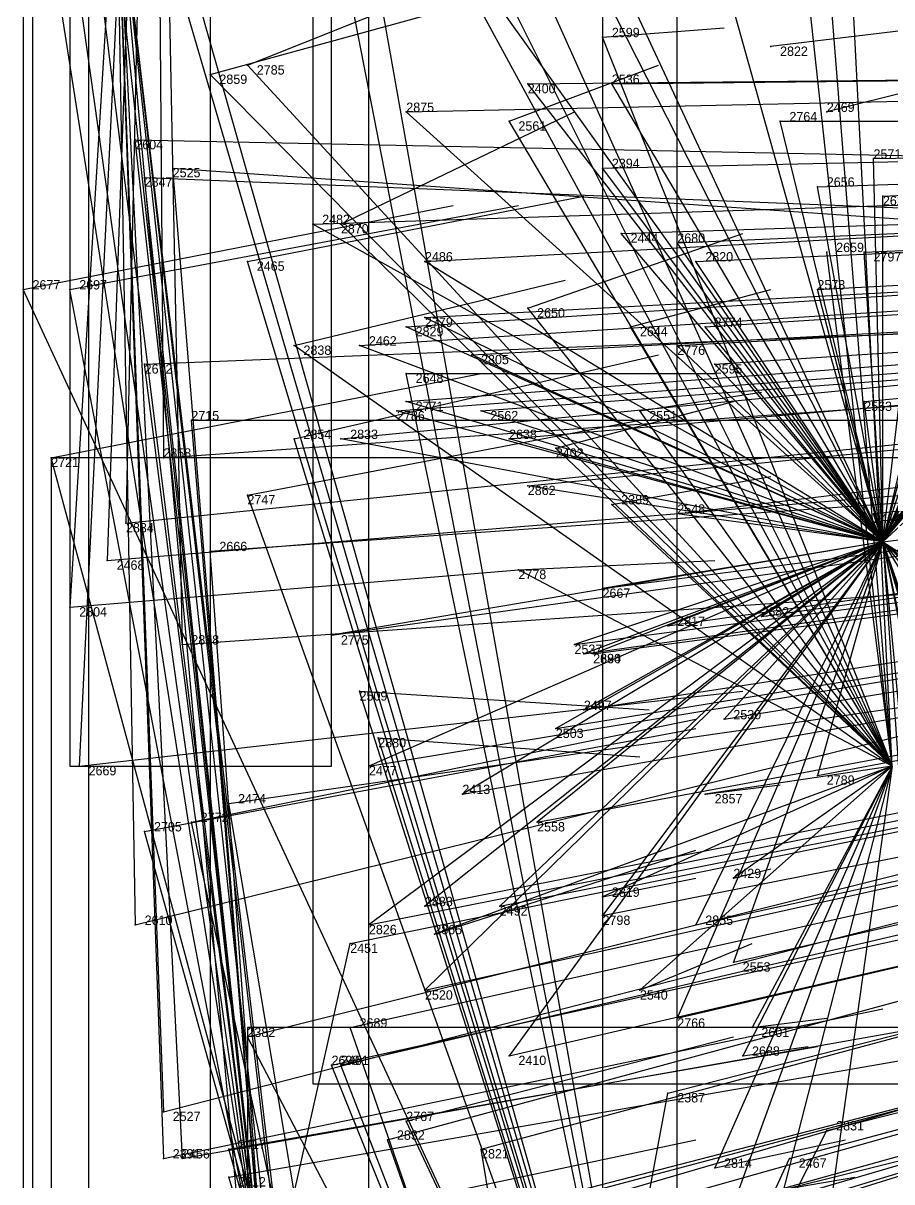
# Model space of a CAD drawing. Extents: x -0.5 to 0.59, y -0.5 to 0.59.
# Drawn here: x -0.499 to -0.406, y -0.1195 to 0.0045 of the extents above; entities that cross this region are included whole.
import ezdxf

# ---------------------------------------------------------------- set-up
doc = ezdxf.new("R2010")
doc.units = 0
for name, color, linetype in [('Clients', 3, 'CONTINUOUS'), ('Facilities', 3, 'CONTINUOUS'), ('Facilities_lines', 3, 'CONTINUOUS'), ('Min_max_boxes', 1, 'CONTINUOUS'), ('Normals', 1, 'CONTINUOUS'), ('Source_points', 5, 'CONTINUOUS'), ('Text', 3, 'CONTINUOUS')]:
    doc.layers.add(name, color=color, linetype=linetype)

msp = doc.modelspace()

# ---------------------------------------------------------------- linework, layer by layer
at = {"layer": 'Clients', "color": 5}
for p in [(-0.437, 0.003, -1.25), (-0.419, 0.002, -1.25), (-0.475, 0, -1.25), (-0.479, -0.001, -1.25), (-0.445, -0.002, -1.113), (-0.436, -0.002, -1.09), (-0.458, -0.005, -1.145), (-0.447, -0.006, -1.25), (-0.418, -0.006, -1.044), (-0.413, -0.005, -1.25), (-0.487, -0.008, -1.218), (-0.483, -0.011, -1.208), (-0.437, -0.011, -1.092), (-0.408, -0.01, -1.021), (-0.486, -0.012, -1.216), (-0.414, -0.013, -1.034), (-0.407, -0.014, -1.018), (-0.468, -0.017, -1.171), (-0.465, -0.017, -1.25), (-0.435, -0.018, -1.088), (-0.429, -0.019, -1.074), (-0.475, -0.021, -1.25), (-0.456, -0.021, -1.142), (-0.427, -0.021, -1.068), (-0.413, -0.02, -1.25), (-0.409, -0.02, -1.024), (-0.499, -0.024, -1.248), (-0.494, -0.024, -1.236), (-0.414, -0.024, -1.037), (-0.445, -0.026, -1.25), (-0.456, -0.027, -1.143), (-0.458, -0.028, -1.147), (-0.434, -0.028, -1.25), (-0.426, -0.028, -1.067), (-0.47, -0.03, -1.25), (-0.463, -0.03, -1.159), (-0.451, -0.031, -1.13), (-0.429, -0.03, -1.075), (-0.486, -0.032, -1.218), (-0.425, -0.032, -1.067), (-0.458, -0.033, -1.25), (-0.459, -0.037, -1.151), (-0.458, -0.036, -1.148), (-0.45, -0.037, -1.128), (-0.433, -0.037, -1.25), (-0.409, -0.036, -1.027), (-0.481, -0.038, -1.207), (-0.47, -0.04, -1.25), (-0.465, -0.04, -1.166), (-0.447, -0.04, -1.123), (-0.496, -0.042, -1.245), (-0.484, -0.042, -1.216), (-0.442, -0.041, -1.25), (-0.445, -0.045, -1.118), (-0.475, -0.046, -1.25), (-0.436, -0.047, -1.25), (-0.429, -0.048, -1.08), (-0.408, -0.048, -1.028), (-0.488, -0.049, -1.227), (-0.479, -0.052, -1.204), (-0.49, -0.053, -1.232), (-0.446, -0.054, -1.25), (-0.437, -0.056, -1.102), (-0.494, -0.058, -1.243), (-0.42, -0.059, -1.061), (-0.43, -0.06, -1.085), (-0.482, -0.062, -1.214), (-0.466, -0.061, -1.174), (-0.44, -0.062, -1.111), (-0.439, -0.063, -1.108), (-0.438, -0.063, -1.107), (-0.463, -0.067, -1.25), (-0.439, -0.069, -1.112), (-0.424, -0.07, -1.074), (-0.442, -0.071, -1.119), (-0.461, -0.072, -1.25), (-0.493, -0.075, -1.246), (-0.462, -0.075, -1.171), (-0.414, -0.076, -1.052), (-0.452, -0.078, -1.147), (-0.426, -0.078, -1.25), (-0.477, -0.079, -1.208), (-0.481, -0.081, -1.25), (-0.444, -0.081, -1.129), (-0.486, -0.082, -1.25), (-0.423, -0.087, -1.25), (-0.437, -0.089, -1.25), (-0.456, -0.09, -1.163), (-0.448, -0.09, -1.143), (-0.437, -0.091, -1.117), (-0.487, -0.092, -1.239), (-0.462, -0.092, -1.178), (-0.455, -0.093, -1.25), (-0.427, -0.092, -1.091), (-0.464, -0.094, -1.184), (-0.423, -0.096, -1.083), (-0.456, -0.099, -1.167), (-0.433, -0.099, -1.25), (-0.429, -0.102, -1.103), (-0.475, -0.104, -1.216), (-0.464, -0.103, -1.187), (-0.421, -0.103, -1.25), (-0.447, -0.106, -1.147), (-0.422, -0.106, -1.25), (-0.466, -0.107, -1.195), (-0.465, -0.107, -1.193), (-0.43, -0.11, -1.11), (-0.484, -0.112, -1.242), (-0.458, -0.113, -1.25), (-0.413, -0.114, -1.07), (-0.46, -0.115, -1.184), (-0.477, -0.116, -1.25), (-0.45, -0.116, -1.162), (-0.484, -0.117, -1.25), (-0.482, -0.117, -1.241), (-0.417, -0.117, -1.082), (-0.477, -0.119, -1.229), (-0.425, -0.118, -1.25)]:
    msp.add_point(p, dxfattribs=at)
at = {"layer": 'Facilities', "color": 3}
msp.add_point((-0.407, -0.051, -1.025), dxfattribs=at)
at = {"layer": 'Facilities_lines', "color": 3}
for p, q in [((-0.406, -0.075, -1.25), (-0.417, 0.139, -1.25)), ((-0.406, -0.075, -1.25), (-0.423, 0.138, -1.25)), ((-0.406, -0.075, -1.25), (-0.429, 0.137, -1.25)), ((-0.485, 0.089, -1.233), (-0.494, -0.058, -1.243)), ((-0.485, 0.089, -1.233), (-0.493, -0.075, -1.246)), ((-0.485, 0.089, -1.233), (-0.49, -0.053, -1.232)), ((-0.485, 0.089, -1.233), (-0.488, -0.049, -1.227)), ((-0.485, 0.089, -1.233), (-0.482, -0.062, -1.214)), ((-0.485, 0.089, -1.233), (-0.484, -0.042, -1.216)), ((-0.473, -0.134, -1.229), (-0.498, 0.043, -1.25)), ((-0.473, -0.134, -1.229), (-0.495, 0.043, -1.243)), ((-0.473, -0.134, -1.229), (-0.492, 0.041, -1.235)), ((-0.428, -0.177, -1.25), (-0.465, 0.031, -1.25)), ((-0.428, -0.177, -1.25), (-0.467, 0.023, -1.25)), ((-0.489, 0.021, -1.25), (-0.466, -0.174, -1.25)), ((-0.489, 0.021, -1.25), (-0.466, -0.177, -1.25)), ((-0.489, 0.021, -1.25), (-0.487, -0.092, -1.239)), ((-0.489, 0.021, -1.25), (-0.469, -0.162, -1.25)), ((-0.489, 0.021, -1.25), (-0.482, -0.117, -1.241)), ((-0.489, 0.021, -1.25), (-0.484, -0.117, -1.25)), ((-0.489, 0.021, -1.25), (-0.484, -0.112, -1.242)), ((-0.489, 0.021, -1.25), (-0.475, -0.134, -1.233)), ((-0.406, -0.075, -1.25), (-0.455, 0.015, -1.25)), ((-0.406, -0.075, -1.25), (-0.451, 0.015, -1.25)), ((-0.406, -0.075, -1.25), (-0.446, 0.014, -1.25)), ((-0.473, -0.134, -1.229), (-0.496, 0.013, -1.25)), ((-0.428, -0.177, -1.25), (-0.483, 0.011, -1.25)), ((-0.353, 0.01, -1.25), (-0.419, 0.002, -1.25)), ((-0.353, 0.01, -1.25), (-0.413, -0.005, -1.25)), ((-0.407, -0.051, -1.025), (-0.45, 0.009, -1.124)), ((-0.407, -0.051, -1.025), (-0.437, 0.008, -1.093)), ((-0.407, -0.051, -1.025), (-0.434, 0.007, -1.086)), ((-0.428, -0.177, -1.25), (-0.48, 0.006, -1.25)), ((-0.407, -0.051, -1.025), (-0.423, 0.006, -1.057)), ((-0.407, -0.051, -1.025), (-0.36, 0.005, -0.9)), ((-0.406, -0.075, -1.25), (-0.437, 0.003, -1.25)), ((-0.406, -0.075, -1.25), (-0.475, 0, -1.25)), ((-0.407, -0.051, -1.025), (-0.383, 0.001, -0.959)), ((-0.407, -0.051, -1.025), (-0.352, 0, -0.881)), ((-0.406, -0.075, -1.25), (-0.479, -0.001, -1.25)), ((-0.407, -0.051, -1.025), (-0.445, -0.002, -1.113)), ((-0.407, -0.051, -1.025), (-0.436, -0.002, -1.09)), ((-0.407, -0.051, -1.025), (-0.391, -0.002, -0.977)), ((-0.407, -0.051, -1.025), (-0.371, -0.003, -0.928)), ((-0.407, -0.051, -1.025), (-0.396, -0.004, -0.991)), ((-0.407, -0.051, -1.025), (-0.458, -0.005, -1.145)), ((-0.406, -0.075, -1.25), (-0.447, -0.006, -1.25)), ((-0.407, -0.051, -1.025), (-0.418, -0.006, -1.044)), ((-0.407, -0.051, -1.025), (-0.377, -0.007, -0.943)), ((-0.473, -0.134, -1.229), (-0.487, -0.008, -1.218)), ((-0.473, -0.134, -1.229), (-0.483, -0.011, -1.208)), ((-0.407, -0.051, -1.025), (-0.437, -0.011, -1.092)), ((-0.407, -0.051, -1.025), (-0.408, -0.01, -1.021)), ((-0.407, -0.051, -1.025), (-0.374, -0.01, -0.936)), ((-0.473, -0.134, -1.229), (-0.486, -0.012, -1.216)), ((-0.407, -0.051, -1.025), (-0.376, -0.012, -0.94)), ((-0.407, -0.051, -1.025), (-0.414, -0.013, -1.034)), ((-0.407, -0.051, -1.025), (-0.397, -0.013, -0.992)), ((-0.407, -0.051, -1.025), (-0.407, -0.014, -1.018)), ((-0.407, -0.051, -1.025), (-0.384, -0.015, -0.961)), ((-0.407, -0.051, -1.025), (-0.389, -0.015, -0.973)), ((-0.407, -0.051, -1.025), (-0.468, -0.017, -1.171)), ((-0.406, -0.075, -1.25), (-0.465, -0.017, -1.25)), ((-0.407, -0.051, -1.025), (-0.403, -0.017, -1.008)), ((-0.407, -0.051, -1.025), (-0.435, -0.018, -1.088)), ((-0.407, -0.051, -1.025), (-0.429, -0.019, -1.074)), ((-0.428, -0.177, -1.25), (-0.475, -0.021, -1.25)), ((-0.407, -0.051, -1.025), (-0.456, -0.021, -1.142)), ((-0.407, -0.051, -1.025), (-0.427, -0.021, -1.068)), ((-0.406, -0.075, -1.25), (-0.413, -0.02, -1.25)), ((-0.407, -0.051, -1.025), (-0.409, -0.02, -1.024)), ((-0.407, -0.051, -1.025), (-0.395, -0.023, -0.99)), ((-0.428, -0.177, -1.25), (-0.499, -0.024, -1.248)), ((-0.473, -0.134, -1.229), (-0.494, -0.024, -1.236)), ((-0.407, -0.051, -1.025), (-0.414, -0.024, -1.037)), ((-0.406, -0.075, -1.25), (-0.445, -0.026, -1.25)), ((-0.407, -0.051, -1.025), (-0.456, -0.027, -1.143)), ((-0.407, -0.051, -1.025), (-0.458, -0.028, -1.147)), ((-0.406, -0.075, -1.25), (-0.434, -0.028, -1.25)), ((-0.407, -0.051, -1.025), (-0.426, -0.028, -1.067)), ((-0.407, -0.051, -1.025), (-0.392, -0.028, -0.982)), ((-0.406, -0.075, -1.25), (-0.47, -0.03, -1.25)), ((-0.407, -0.051, -1.025), (-0.463, -0.03, -1.159)), ((-0.407, -0.051, -1.025), (-0.451, -0.031, -1.13)), ((-0.407, -0.051, -1.025), (-0.429, -0.03, -1.075)), ((-0.407, -0.051, -1.025), (-0.396, -0.03, -0.992)), ((-0.473, -0.134, -1.229), (-0.486, -0.032, -1.218)), ((-0.407, -0.051, -1.025), (-0.425, -0.032, -1.067)), ((-0.428, -0.177, -1.25), (-0.458, -0.033, -1.25)), ((-0.407, -0.051, -1.025), (-0.459, -0.037, -1.151)), ((-0.407, -0.051, -1.025), (-0.458, -0.036, -1.148)), ((-0.407, -0.051, -1.025), (-0.45, -0.037, -1.128)), ((-0.406, -0.075, -1.25), (-0.433, -0.037, -1.25)), ((-0.407, -0.051, -1.025), (-0.409, -0.036, -1.027)), ((-0.473, -0.134, -1.229), (-0.481, -0.038, -1.207)), ((-0.428, -0.177, -1.25), (-0.47, -0.04, -1.25)), ((-0.407, -0.051, -1.025), (-0.465, -0.04, -1.166)), ((-0.407, -0.051, -1.025), (-0.447, -0.04, -1.123)), ((-0.462, -0.168, -1.229), (-0.496, -0.042, -1.245)), ((-0.406, -0.075, -1.25), (-0.442, -0.041, -1.25)), ((-0.407, -0.051, -1.025), (-0.445, -0.045, -1.118)), ((-0.428, -0.177, -1.25), (-0.475, -0.046, -1.25)), ((-0.406, -0.075, -1.25), (-0.436, -0.047, -1.25)), ((-0.407, -0.051, -1.025), (-0.429, -0.048, -1.08)), ((-0.407, -0.051, -1.025), (-0.408, -0.048, -1.028)), ((-0.473, -0.134, -1.229), (-0.479, -0.052, -1.204)), ((-0.407, -0.051, -1.025), (-0.466, -0.061, -1.174)), ((-0.407, -0.051, -1.025), (-0.462, -0.075, -1.171)), ((-0.407, -0.051, -1.025), (-0.462, -0.092, -1.178)), ((-0.407, -0.051, -1.025), (-0.456, -0.099, -1.167)), ((-0.407, -0.051, -1.025), (-0.456, -0.09, -1.163)), ((-0.407, -0.051, -1.025), (-0.452, -0.078, -1.147)), ((-0.407, -0.051, -1.025), (-0.448, -0.09, -1.143)), ((-0.407, -0.051, -1.025), (-0.447, -0.106, -1.147)), ((-0.407, -0.051, -1.025), (-0.444, -0.081, -1.129)), ((-0.407, -0.051, -1.025), (-0.442, -0.071, -1.119)), ((-0.407, -0.051, -1.025), (-0.44, -0.062, -1.111)), ((-0.407, -0.051, -1.025), (-0.439, -0.069, -1.112)), ((-0.407, -0.051, -1.025), (-0.439, -0.063, -1.108)), ((-0.407, -0.051, -1.025), (-0.438, -0.063, -1.107)), ((-0.407, -0.051, -1.025), (-0.437, -0.056, -1.102)), ((-0.407, -0.051, -1.025), (-0.437, -0.091, -1.117)), ((-0.407, -0.051, -1.025), (-0.43, -0.06, -1.085)), ((-0.407, -0.051, -1.025), (-0.429, -0.102, -1.103)), ((-0.407, -0.051, -1.025), (-0.427, -0.092, -1.091)), ((-0.407, -0.051, -1.025), (-0.424, -0.07, -1.074)), ((-0.407, -0.051, -1.025), (-0.423, -0.096, -1.083)), ((-0.407, -0.051, -1.025), (-0.42, -0.059, -1.061)), ((-0.407, -0.051, -1.025), (-0.414, -0.076, -1.052)), ((-0.407, -0.051, -1.025), (-0.403, -0.109, -1.045)), ((-0.407, -0.051, -1.025), (-0.398, -0.093, -1.021)), ((-0.407, -0.051, -1.025), (-0.366, -0.089, -0.941)), ((-0.407, -0.051, -1.025), (-0.376, -0.071, -0.958)), ((-0.407, -0.051, -1.025), (-0.385, -0.087, -0.986)), ((-0.407, -0.051, -1.025), (-0.4, -0.073, -1.016)), ((-0.407, -0.051, -1.025), (-0.397, -0.099, -1.023)), ((-0.407, -0.051, -1.025), (-0.397, -0.08, -1.011)), ((-0.407, -0.051, -1.025), (-0.394, -0.096, -1.013)), ((-0.407, -0.051, -1.025), (-0.39, -0.072, -0.991)), ((-0.407, -0.051, -1.025), (-0.402, -0.104, -1.037)), ((-0.407, -0.051, -1.025), (-0.37, -0.086, -0.948)), ((-0.407, -0.051, -1.025), (-0.402, -0.076, -1.023)), ((-0.407, -0.051, -1.025), (-0.387, -0.067, -0.982)), ((-0.406, -0.075, -1.25), (-0.446, -0.054, -1.25)), ((-0.428, -0.177, -1.25), (-0.463, -0.067, -1.25)), ((-0.428, -0.177, -1.25), (-0.461, -0.072, -1.25)), ((-0.406, -0.075, -1.25), (-0.455, -0.093, -1.25)), ((-0.406, -0.075, -1.25), (-0.437, -0.089, -1.25)), ((-0.406, -0.075, -1.25), (-0.433, -0.099, -1.25)), ((-0.406, -0.075, -1.25), (-0.431, -0.144, -1.25)), ((-0.406, -0.075, -1.25), (-0.426, -0.078, -1.25)), ((-0.406, -0.075, -1.25), (-0.425, -0.149, -1.25)), ((-0.406, -0.075, -1.25), (-0.425, -0.118, -1.25)), ((-0.406, -0.075, -1.25), (-0.423, -0.087, -1.25)), ((-0.406, -0.075, -1.25), (-0.422, -0.106, -1.25)), ((-0.406, -0.075, -1.25), (-0.421, -0.103, -1.25)), ((-0.406, -0.075, -1.25), (-0.415, -0.139, -1.25)), ((-0.462, -0.168, -1.229), (-0.477, -0.079, -1.208)), ((-0.462, -0.168, -1.229), (-0.481, -0.081, -1.25)), ((-0.462, -0.168, -1.229), (-0.486, -0.082, -1.25)), ((-0.473, -0.134, -1.229), (-0.464, -0.094, -1.184)), ((-0.441, -0.169, -1.18), (-0.475, -0.104, -1.216)), ((-0.441, -0.169, -1.18), (-0.464, -0.103, -1.187)), ((-0.441, -0.169, -1.18), (-0.466, -0.107, -1.195)), ((-0.441, -0.169, -1.18), (-0.465, -0.107, -1.193)), ((-0.441, -0.169, -1.18), (-0.43, -0.11, -1.11)), ((-0.428, -0.177, -1.25), (-0.458, -0.113, -1.25)), ((-0.441, -0.169, -1.18), (-0.413, -0.114, -1.07)), ((-0.441, -0.169, -1.18), (-0.46, -0.115, -1.184)), ((-0.462, -0.168, -1.229), (-0.477, -0.116, -1.25)), ((-0.441, -0.169, -1.18), (-0.45, -0.116, -1.162)), ((-0.441, -0.169, -1.18), (-0.417, -0.117, -1.082)), ((-0.462, -0.168, -1.229), (-0.477, -0.119, -1.229))]:
    msp.add_line(p, q, dxfattribs=at)
at = {"layer": 'Min_max_boxes', "color": 1}
for p, q in [((-0.492, 0.183, -1.25), (-0.492, -0.177, -1.25)), ((-0.492, 0.183, -1.228), (-0.492, -0.177, -1.228)), ((-0.462, -0.177, -1.25), (-0.462, 0.183, -1.25)), ((-0.462, -0.177, -1.228), (-0.462, 0.183, -1.228)), ((-0.479, 0.139, -1.25), (-0.479, -0.196, -1.25)), ((-0.479, 0.139, -1.25), (-0.479, -0.196, -1.25)), ((-0.494, 0.137, -1.25), (-0.494, -0.075, -1.25)), ((-0.494, 0.137, -1.178), (-0.494, -0.075, -1.178)), ((-0.466, -0.075, -1.25), (-0.466, 0.137, -1.25)), ((-0.466, -0.075, -1.178), (-0.466, 0.137, -1.178)), ((-0.437, 0.096, -1.25), (-0.437, -0.188, -1.25)), ((-0.437, 0.096, -1.25), (-0.437, -0.188, -1.25)), ((-0.498, 0.043, -1.25), (-0.498, -0.243, -1.25)), ((-0.498, 0.043, -1.184), (-0.498, -0.243, -1.184)), ((-0.429, -0.243, -1.25), (-0.429, 0.043, -1.25)), ((-0.429, -0.243, -1.184), (-0.429, 0.043, -1.184)), ((-0.499, 0.031, -1.25), (-0.499, -0.3, -1.25)), ((-0.499, 0.031, -1.237), (-0.499, -0.3, -1.237)), ((-0.468, 0.009, -1.178), (-0.468, -0.109, -1.178)), ((-0.468, 0.009, -0.881), (-0.468, -0.109, -0.881)), ((-0.396, -0.042, -1.25), (-0.496, -0.042, -1.25)), ((-0.496, -0.042, -1.25), (-0.496, -0.298, -1.25)), ((-0.396, -0.042, -1.199), (-0.496, -0.042, -1.199)), ((-0.496, -0.042, -1.199), (-0.496, -0.298, -1.199)), ((-0.496, -0.042, -1.25), (-0.496, -0.042, -1.199)), ((-0.494, -0.075, -1.25), (-0.466, -0.075, -1.25)), ((-0.494, -0.075, -1.178), (-0.466, -0.075, -1.178)), ((-0.494, -0.075, -1.25), (-0.494, -0.075, -1.178)), ((-0.466, -0.075, -1.25), (-0.466, -0.075, -1.178)), ((-0.377, -0.103, -1.219), (-0.475, -0.103, -1.219)), ((-0.475, -0.103, -1.219), (-0.475, -0.227, -1.219)), ((-0.377, -0.103, -1.018), (-0.475, -0.103, -1.018)), ((-0.475, -0.103, -1.018), (-0.475, -0.227, -1.018)), ((-0.475, -0.103, -1.219), (-0.475, -0.103, -1.018)), ((-0.468, -0.109, -1.178), (-0.352, -0.109, -1.178)), ((-0.468, -0.109, -0.881), (-0.352, -0.109, -0.881)), ((-0.468, -0.109, -1.178), (-0.468, -0.109, -0.881))]:
    msp.add_line(p, q, dxfattribs=at)
at = {"layer": 'Normals', "color": 1}
for p, q in [((-0.475, 0, -1.25), (-0.45, 0.01, -1.154)), ((-0.479, -0.001, -1.25), (-0.45, 0.007, -1.155)), ((-0.437, 0.003, -1.25), (-0.424, 0.004, -1.151)), ((-0.419, 0.002, -1.25), (-0.419, 0.002, -1.15)), ((-0.447, -0.006, -1.25), (-0.431, 0, -1.151)), ((-0.445, -0.002, -1.113), (-0.352, -0.001, -1.15)), ((-0.436, -0.002, -1.09), (-0.343, -0.001, -1.127)), ((-0.458, -0.005, -1.145), (-0.365, -0.003, -1.183)), ((-0.465, -0.017, -1.25), (-0.44, -0.005, -1.154)), ((-0.418, -0.006, -1.044), (-0.325, -0.006, -1.081)), ((-0.413, -0.005, -1.25), (-0.413, -0.005, -1.15)), ((-0.487, -0.008, -1.218), (-0.388, -0.01, -1.204)), ((-0.408, -0.01, -1.021), (-0.315, -0.008, -1.058)), ((-0.437, -0.011, -1.092), (-0.344, -0.009, -1.129)), ((-0.483, -0.011, -1.208), (-0.383, -0.018, -1.208)), ((-0.414, -0.013, -1.034), (-0.321, -0.01, -1.071)), ((-0.407, -0.014, -1.018), (-0.314, -0.01, -1.055)), ((-0.486, -0.012, -1.216), (-0.387, -0.016, -1.206)), ((-0.475, -0.021, -1.25), (-0.439, -0.014, -1.157)), ((-0.468, -0.017, -1.171), (-0.375, -0.014, -1.208)), ((-0.499, -0.024, -1.248), (-0.453, -0.015, -1.159)), ((-0.494, -0.024, -1.236), (-0.446, -0.015, -1.149)), ((-0.456, -0.021, -1.142), (-0.363, -0.016, -1.179)), ((-0.435, -0.018, -1.088), (-0.342, -0.015, -1.125)), ((-0.429, -0.019, -1.074), (-0.336, -0.015, -1.111)), ((-0.409, -0.02, -1.024), (-0.316, -0.016, -1.061)), ((-0.427, -0.021, -1.068), (-0.334, -0.017, -1.105)), ((-0.445, -0.026, -1.25), (-0.422, -0.018, -1.153)), ((-0.414, -0.024, -1.037), (-0.321, -0.019, -1.074)), ((-0.413, -0.02, -1.25), (-0.413, -0.02, -1.15)), ((-0.458, -0.028, -1.147), (-0.365, -0.022, -1.184)), ((-0.456, -0.027, -1.143), (-0.364, -0.022, -1.18)), ((-0.426, -0.028, -1.067), (-0.333, -0.022, -1.104)), ((-0.47, -0.03, -1.25), (-0.441, -0.023, -1.155)), ((-0.463, -0.03, -1.159), (-0.37, -0.024, -1.196)), ((-0.434, -0.028, -1.25), (-0.419, -0.024, -1.151)), ((-0.451, -0.031, -1.13), (-0.358, -0.026, -1.166)), ((-0.429, -0.03, -1.075), (-0.336, -0.025, -1.112)), ((-0.425, -0.032, -1.067), (-0.333, -0.026, -1.104)), ((-0.409, -0.036, -1.027), (-0.317, -0.027, -1.064)), ((-0.486, -0.032, -1.218), (-0.387, -0.028, -1.209)), ((-0.458, -0.036, -1.148), (-0.365, -0.029, -1.185)), ((-0.47, -0.04, -1.25), (-0.431, -0.031, -1.158)), ((-0.465, -0.04, -1.166), (-0.372, -0.031, -1.203)), ((-0.459, -0.037, -1.151), (-0.367, -0.03, -1.189)), ((-0.45, -0.037, -1.128), (-0.357, -0.03, -1.164)), ((-0.447, -0.04, -1.123), (-0.355, -0.032, -1.16)), ((-0.496, -0.042, -1.245), (-0.45, -0.033, -1.157)), ((-0.458, -0.033, -1.25), (-0.425, -0.033, -1.155)), ((-0.484, -0.042, -1.216), (-0.385, -0.035, -1.215)), ((-0.433, -0.037, -1.25), (-0.42, -0.035, -1.151)), ((-0.445, -0.045, -1.118), (-0.353, -0.036, -1.156)), ((-0.442, -0.041, -1.25), (-0.423, -0.036, -1.152)), ((-0.429, -0.048, -1.08), (-0.337, -0.037, -1.118)), ((-0.408, -0.048, -1.028), (-0.316, -0.037, -1.066)), ((-0.481, -0.038, -1.207), (-0.381, -0.038, -1.212)), ((-0.475, -0.046, -1.25), (-0.433, -0.038, -1.16)), ((-0.488, -0.049, -1.227), (-0.39, -0.039, -1.21)), ((-0.407, -0.051, -1.025), (-0.315, -0.04, -1.063)), ((-0.437, -0.056, -1.102), (-0.345, -0.044, -1.139)), ((-0.436, -0.047, -1.25), (-0.419, -0.044, -1.151)), ((-0.479, -0.052, -1.204), (-0.379, -0.045, -1.212)), ((-0.49, -0.053, -1.232), (-0.405, -0.046, -1.179)), ((-0.43, -0.06, -1.085), (-0.338, -0.047, -1.122)), ((-0.42, -0.059, -1.061), (-0.328, -0.046, -1.098)), ((-0.466, -0.061, -1.174), (-0.373, -0.048, -1.211)), ((-0.44, -0.062, -1.111), (-0.348, -0.05, -1.149)), ((-0.439, -0.063, -1.108), (-0.347, -0.05, -1.145)), ((-0.438, -0.063, -1.107), (-0.347, -0.051, -1.145)), ((-0.446, -0.054, -1.25), (-0.425, -0.053, -1.152)), ((-0.494, -0.058, -1.243), (-0.446, -0.054, -1.156)), ((-0.482, -0.062, -1.214), (-0.382, -0.055, -1.215)), ((-0.439, -0.069, -1.112), (-0.348, -0.055, -1.15)), ((-0.424, -0.07, -1.074), (-0.332, -0.055, -1.111)), ((-0.442, -0.071, -1.119), (-0.35, -0.056, -1.156)), ((-0.414, -0.076, -1.052), (-0.323, -0.059, -1.09)), ((-0.462, -0.075, -1.171), (-0.371, -0.06, -1.208)), ((-0.452, -0.078, -1.147), (-0.361, -0.062, -1.184)), ((-0.444, -0.081, -1.129), (-0.353, -0.064, -1.166)), ((-0.477, -0.079, -1.208), (-0.379, -0.065, -1.22)), ((-0.493, -0.075, -1.246), (-0.422, -0.067, -1.175)), ((-0.463, -0.067, -1.25), (-0.432, -0.069, -1.155)), ((-0.487, -0.092, -1.239), (-0.398, -0.07, -1.198)), ((-0.481, -0.081, -1.25), (-0.427, -0.07, -1.166)), ((-0.486, -0.082, -1.25), (-0.427, -0.071, -1.169)), ((-0.461, -0.072, -1.25), (-0.433, -0.074, -1.154)), ((-0.456, -0.09, -1.163), (-0.365, -0.072, -1.2)), ((-0.448, -0.09, -1.143), (-0.357, -0.072, -1.18)), ((-0.437, -0.091, -1.117), (-0.346, -0.073, -1.154)), ((-0.427, -0.092, -1.091), (-0.336, -0.072, -1.129)), ((-0.462, -0.092, -1.178), (-0.371, -0.074, -1.215)), ((-0.464, -0.094, -1.184), (-0.371, -0.075, -1.216)), ((-0.423, -0.096, -1.083), (-0.332, -0.075, -1.121)), ((-0.426, -0.078, -1.25), (-0.418, -0.077, -1.15)), ((-0.456, -0.099, -1.167), (-0.366, -0.079, -1.205)), ((-0.475, -0.104, -1.216), (-0.379, -0.08, -1.227)), ((-0.429, -0.102, -1.103), (-0.339, -0.081, -1.141)), ((-0.464, -0.103, -1.187), (-0.37, -0.082, -1.217)), ((-0.455, -0.093, -1.25), (-0.427, -0.084, -1.154)), ((-0.465, -0.107, -1.193), (-0.371, -0.085, -1.22)), ((-0.447, -0.106, -1.147), (-0.356, -0.085, -1.185)), ((-0.466, -0.107, -1.195), (-0.371, -0.086, -1.219)), ((-0.423, -0.087, -1.25), (-0.419, -0.086, -1.15)), ((-0.484, -0.112, -1.242), (-0.391, -0.088, -1.216)), ((-0.437, -0.089, -1.25), (-0.427, -0.087, -1.15)), ((-0.43, -0.11, -1.11), (-0.34, -0.087, -1.147)), ((-0.46, -0.115, -1.184), (-0.368, -0.09, -1.215)), ((-0.413, -0.114, -1.07), (-0.322, -0.091, -1.107)), ((-0.45, -0.116, -1.162), (-0.361, -0.092, -1.199)), ((-0.417, -0.117, -1.082), (-0.327, -0.093, -1.119)), ((-0.433, -0.099, -1.25), (-0.421, -0.094, -1.151)), ((-0.44, -0.121, -1.14), (-0.35, -0.097, -1.178)), ((-0.447, -0.124, -1.159), (-0.358, -0.098, -1.196)), ((-0.482, -0.117, -1.241), (-0.386, -0.1, -1.217)), ((-0.435, -0.125, -1.13), (-0.345, -0.1, -1.168)), ((-0.484, -0.117, -1.25), (-0.407, -0.101, -1.188)), ((-0.477, -0.119, -1.229), (-0.379, -0.102, -1.223)), ((-0.421, -0.103, -1.25), (-0.413, -0.102, -1.15)), ((-0.469, -0.128, -1.214), (-0.372, -0.103, -1.225)), ((-0.458, -0.113, -1.25), (-0.423, -0.104, -1.157)), ((-0.444, -0.129, -1.156), (-0.355, -0.103, -1.193)), ((-0.477, -0.116, -1.25), (-0.414, -0.105, -1.173)), ((-0.468, -0.132, -1.215), (-0.372, -0.105, -1.228)), ((-0.422, -0.106, -1.25), (-0.415, -0.105, -1.15)), ((-0.457, -0.135, -1.191), (-0.364, -0.106, -1.216)), ((-0.453, -0.133, -1.179), (-0.364, -0.106, -1.217)), ((-0.473, -0.134, -1.229), (-0.376, -0.11, -1.232)), ((-0.46, -0.122, -1.25), (-0.427, -0.115, -1.156)), ((-0.425, -0.118, -1.25), (-0.411, -0.115, -1.151)), ((-0.469, -0.129, -1.25), (-0.41, -0.119, -1.17))]:
    msp.add_line(p, q, dxfattribs=at)
at = {"layer": 'Source_points', "color": 5}
for p in [(-0.437, 0.003, -1.25), (-0.419, 0.002, -1.25), (-0.475, 0, -1.25), (-0.479, -0.001, -1.25), (-0.445, -0.002, -1.113), (-0.436, -0.002, -1.09), (-0.458, -0.005, -1.145), (-0.447, -0.006, -1.25), (-0.418, -0.006, -1.044), (-0.413, -0.005, -1.25), (-0.487, -0.008, -1.218), (-0.483, -0.011, -1.208), (-0.437, -0.011, -1.092), (-0.408, -0.01, -1.021), (-0.486, -0.012, -1.216), (-0.414, -0.013, -1.034), (-0.407, -0.014, -1.018), (-0.468, -0.017, -1.171), (-0.465, -0.017, -1.25), (-0.435, -0.018, -1.088), (-0.429, -0.019, -1.074), (-0.475, -0.021, -1.25), (-0.456, -0.021, -1.142), (-0.427, -0.021, -1.068), (-0.413, -0.02, -1.25), (-0.409, -0.02, -1.024), (-0.499, -0.024, -1.248), (-0.494, -0.024, -1.236), (-0.414, -0.024, -1.037), (-0.445, -0.026, -1.25), (-0.456, -0.027, -1.143), (-0.458, -0.028, -1.147), (-0.434, -0.028, -1.25), (-0.426, -0.028, -1.067), (-0.47, -0.03, -1.25), (-0.463, -0.03, -1.159), (-0.451, -0.031, -1.13), (-0.429, -0.03, -1.075), (-0.486, -0.032, -1.218), (-0.425, -0.032, -1.067), (-0.458, -0.033, -1.25), (-0.459, -0.037, -1.151), (-0.458, -0.036, -1.148), (-0.45, -0.037, -1.128), (-0.433, -0.037, -1.25), (-0.409, -0.036, -1.027), (-0.481, -0.038, -1.207), (-0.47, -0.04, -1.25), (-0.465, -0.04, -1.166), (-0.447, -0.04, -1.123), (-0.496, -0.042, -1.245), (-0.484, -0.042, -1.216), (-0.442, -0.041, -1.25), (-0.445, -0.045, -1.118), (-0.475, -0.046, -1.25), (-0.436, -0.047, -1.25), (-0.429, -0.048, -1.08), (-0.408, -0.048, -1.028), (-0.488, -0.049, -1.227), (-0.479, -0.052, -1.204), (-0.407, -0.051, -1.025), (-0.49, -0.053, -1.232), (-0.446, -0.054, -1.25), (-0.437, -0.056, -1.102), (-0.494, -0.058, -1.243), (-0.42, -0.059, -1.061), (-0.43, -0.06, -1.085), (-0.482, -0.062, -1.214), (-0.466, -0.061, -1.174), (-0.44, -0.062, -1.111), (-0.439, -0.063, -1.108), (-0.438, -0.063, -1.107), (-0.463, -0.067, -1.25), (-0.439, -0.069, -1.112), (-0.424, -0.07, -1.074), (-0.442, -0.071, -1.119), (-0.461, -0.072, -1.25), (-0.493, -0.075, -1.246), (-0.462, -0.075, -1.171), (-0.414, -0.076, -1.052), (-0.452, -0.078, -1.147), (-0.426, -0.078, -1.25), (-0.477, -0.079, -1.208), (-0.481, -0.081, -1.25), (-0.444, -0.081, -1.129), (-0.486, -0.082, -1.25), (-0.423, -0.087, -1.25), (-0.437, -0.089, -1.25), (-0.456, -0.09, -1.163), (-0.448, -0.09, -1.143), (-0.437, -0.091, -1.117), (-0.487, -0.092, -1.239), (-0.462, -0.092, -1.178), (-0.455, -0.093, -1.25), (-0.427, -0.092, -1.091), (-0.464, -0.094, -1.184), (-0.423, -0.096, -1.083), (-0.456, -0.099, -1.167), (-0.433, -0.099, -1.25), (-0.429, -0.102, -1.103), (-0.475, -0.104, -1.216), (-0.464, -0.103, -1.187), (-0.421, -0.103, -1.25), (-0.447, -0.106, -1.147), (-0.422, -0.106, -1.25), (-0.466, -0.107, -1.195), (-0.465, -0.107, -1.193), (-0.43, -0.11, -1.11), (-0.484, -0.112, -1.242), (-0.458, -0.113, -1.25), (-0.413, -0.114, -1.07), (-0.46, -0.115, -1.184), (-0.477, -0.116, -1.25), (-0.45, -0.116, -1.162), (-0.484, -0.117, -1.25), (-0.482, -0.117, -1.241), (-0.417, -0.117, -1.082), (-0.477, -0.119, -1.229), (-0.425, -0.118, -1.25)]:
    msp.add_point(p, dxfattribs=at)

# ---------------------------------------------------------------- texts
at = {"layer": 'Text', "color": 3}
for s, p in [('2599', (-0.436, 0.003, -1.25)), ('2822', (-0.418, 0.001, -1.25)), ('2785', (-0.474, -0.001, -1.25)), ('2859', (-0.478, -0.002, -1.25)), ('2536', (-0.436, -0.002, -1.09)), ('2400', (-0.445, -0.003, -1.113)), ('2875', (-0.458, -0.005, -1.145)), ('2469', (-0.413, -0.005, -1.25)), ('2561', (-0.446, -0.007, -1.25)), ('2764', (-0.417, -0.006, -1.044)), ('2604', (-0.487, -0.009, -1.218)), ('2571', (-0.408, -0.01, -1.021)), ('2525', (-0.483, -0.012, -1.208)), ('2394', (-0.436, -0.011, -1.092)), ('2847', (-0.486, -0.013, -1.216)), ('2656', (-0.413, -0.013, -1.034)), ('2620', (-0.407, -0.015, -1.018)), ('2482', (-0.467, -0.017, -1.171)), ('2870', (-0.465, -0.018, -1.25)), ('2444', (-0.434, -0.019, -1.088)), ('2680', (-0.429, -0.019, -1.074)), ('2659', (-0.412, -0.02, -1.25)), ('2465', (-0.474, -0.022, -1.25)), ('2486', (-0.456, -0.021, -1.142)), ('2820', (-0.426, -0.021, -1.068)), ('2797', (-0.408, -0.021, -1.024)), ('2677', (-0.498, -0.024, -1.248)), ('2697', (-0.493, -0.024, -1.236)), ('2578', (-0.414, -0.024, -1.037)), ('2650', (-0.444, -0.027, -1.25)), ('2779', (-0.456, -0.028, -1.143)), ('2774', (-0.425, -0.028, -1.067)), ('2829', (-0.457, -0.029, -1.147)), ('2644', (-0.433, -0.029, -1.25)), ('2462', (-0.462, -0.03, -1.159)), ('2838', (-0.469, -0.031, -1.25)), ('2805', (-0.45, -0.032, -1.13)), ('2776', (-0.429, -0.031, -1.075)), ('2672', (-0.486, -0.033, -1.218)), ('2595', (-0.425, -0.033, -1.067)), ('2648', (-0.457, -0.034, -1.25)), ('2715', (-0.481, -0.038, -1.207)), ('2786', (-0.459, -0.038, -1.151)), ('2771', (-0.457, -0.037, -1.148)), ('2562', (-0.449, -0.038, -1.128)), ('2551', (-0.432, -0.038, -1.25)), ('2563', (-0.409, -0.037, -1.027)), ('2854', (-0.469, -0.04, -1.25)), ('2833', (-0.464, -0.04, -1.166)), ('2638', (-0.447, -0.04, -1.123)), ('2721', (-0.496, -0.043, -1.245)), ('2858', (-0.484, -0.042, -1.216)), ('2402', (-0.442, -0.042, -1.25)), ('2862', (-0.445, -0.046, -1.118)), ('2747', (-0.475, -0.047, -1.25)), ('2389', (-0.435, -0.047, -1.25)), ('2548', (-0.429, -0.048, -1.08)), ('2414', (-0.408, -0.049, -1.028)), ('2834', (-0.488, -0.05, -1.227)), ('2666', (-0.478, -0.052, -1.204)), ('2468', (-0.489, -0.054, -1.232)), ('2778', (-0.446, -0.055, -1.25)), ('2667', (-0.437, -0.057, -1.102)), ('2804', (-0.493, -0.059, -1.243)), ('2682', (-0.42, -0.059, -1.061)), ('2817', (-0.429, -0.06, -1.085)), ('2818', (-0.481, -0.062, -1.214)), ('2775', (-0.465, -0.062, -1.174)), ('2537', (-0.44, -0.063, -1.111)), ('2384', (-0.438, -0.064, -1.107)), ('2690', (-0.438, -0.064, -1.108)), ('2509', (-0.463, -0.068, -1.25)), ('2497', (-0.439, -0.069, -1.112)), ('2530', (-0.423, -0.07, -1.074)), ('2503', (-0.442, -0.072, -1.119)), ('2880', (-0.461, -0.073, -1.25)), ('2669', (-0.492, -0.076, -1.246)), ('2477', (-0.462, -0.076, -1.171)), ('2789', (-0.413, -0.077, -1.052)), ('2474', (-0.476, -0.079, -1.208)), ('2413', (-0.452, -0.078, -1.147)), ('2857', (-0.425, -0.079, -1.25)), ('2772', (-0.48, -0.081, -1.25)), ('2705', (-0.485, -0.082, -1.25)), ('2558', (-0.444, -0.082, -1.129)), ('2429', (-0.423, -0.087, -1.25)), ('2819', (-0.436, -0.089, -1.25)), ('2883', (-0.456, -0.09, -1.163)), ('2492', (-0.448, -0.091, -1.143)), ('2610', (-0.486, -0.092, -1.239)), ('2798', (-0.437, -0.092, -1.117)), ('2855', (-0.426, -0.092, -1.091)), ('2826', (-0.462, -0.093, -1.178)), ('2865', (-0.455, -0.093, -1.25)), ('2451', (-0.464, -0.095, -1.184)), ('2553', (-0.422, -0.097, -1.083)), ('2520', (-0.456, -0.1, -1.167)), ('2540', (-0.433, -0.1, -1.25)), ('2689', (-0.463, -0.103, -1.187)), ('2766', (-0.429, -0.103, -1.103)), ('2382', (-0.475, -0.104, -1.216)), ('2601', (-0.42, -0.104, -1.25)), ('2688', (-0.421, -0.106, -1.25)), ('2698', (-0.466, -0.107, -1.195)), ('2461', (-0.465, -0.107, -1.193)), ('2410', (-0.446, -0.107, -1.147)), ('2387', (-0.429, -0.111, -1.11)), ('2527', (-0.483, -0.113, -1.242)), ('2767', (-0.458, -0.113, -1.25)), ('2832', (-0.459, -0.115, -1.184)), ('2831', (-0.412, -0.114, -1.07)), ('2417', (-0.476, -0.116, -1.25)), ('2391', (-0.483, -0.117, -1.25)), ('2456', (-0.482, -0.117, -1.241)), ('2821', (-0.45, -0.117, -1.162)), ('2814', (-0.424, -0.118, -1.25)), ('2467', (-0.416, -0.118, -1.082)), ('2812', (-0.476, -0.12, -1.229))]:
    msp.add_text(s, height=0.001, dxfattribs=at).set_placement(p)

doc.saveas('drawing.dxf')
